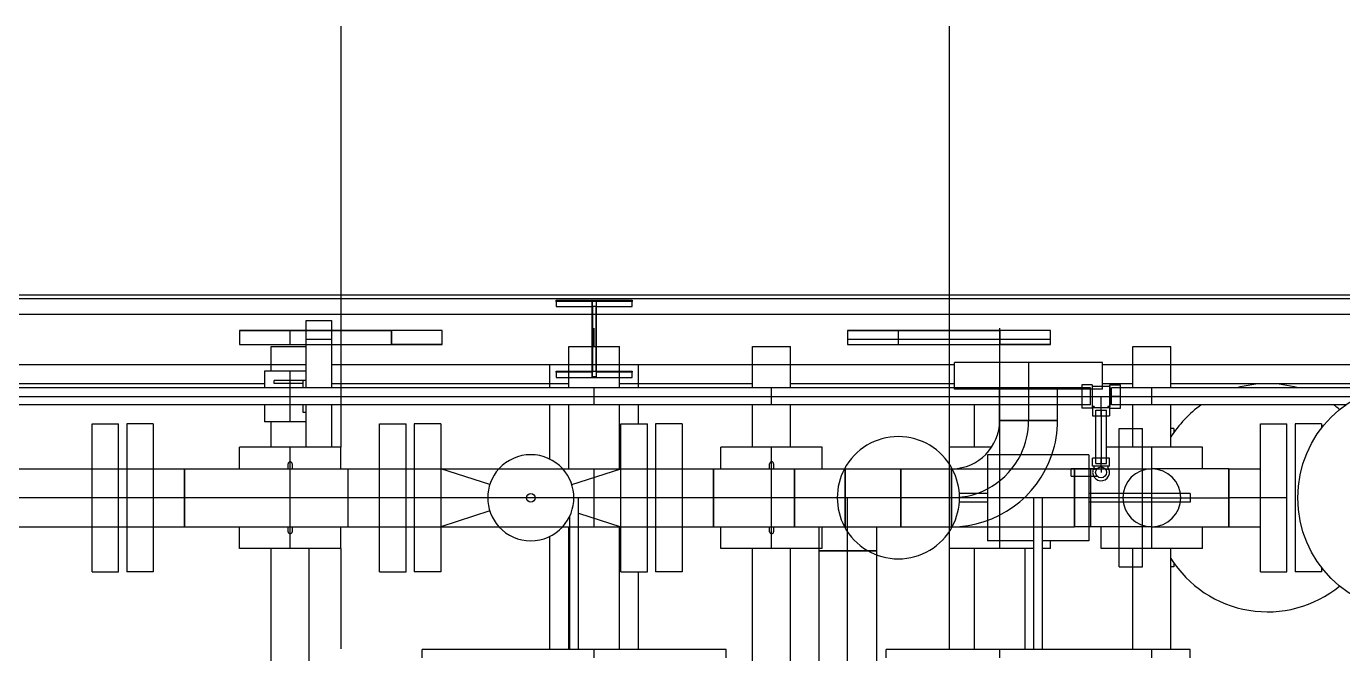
# Model space of a CAD drawing. Header units: inches. Extents: x 295136 to 296247, y 2627183 to 2627409.
# Drawn here: x 295230.382 to 295232.979, y 2627265.825 to 2627267.062 of the extents above; entities that cross this region are included whole.
import ezdxf

# ---------------------------------------------------------------- set-up
doc = ezdxf.new("R2010")
doc.units = ezdxf.units.IN
doc.header["$MEASUREMENT"] = 0
doc.layers.add('EQUIPMENT LAYOUT-EMBED 1_DWG$0$DwgTemplate', color=7, linetype='Continuous')
doc.layers.add('Layout', color=6, linetype='Continuous')

# ---------------------------------------------------------------- blocks, each defined once
blk = doc.blocks.new('A$C55974CAD')
at = {"layer": 'EQUIPMENT LAYOUT-EMBED 1_DWG$0$DwgTemplate', "color": 54, "lineweight": 25}
blk.add_line((35.7933, 22.3991), (35.7933, 14.0277), dxfattribs=at)
at = {"layer": 'EQUIPMENT LAYOUT-EMBED 1_DWG$0$DwgTemplate', "color": 1, "lineweight": 25}
for p, q in [((35.8, 14), (35.8, 22.4)), ((35.7625, 22.3033), (35.7625, 14.0967)), ((35.6625, 17.3685), (35.6625, 19.5685)), ((35.625, 17.4505), (35.625, 18.526)), ((34.1, 17.4375), (35.3, 17.4375)), ((35.5, 17.4375), (35.5495, 17.4375)), ((35.6495, 17.4375), (35.6981, 17.4375)), ((35.6981, 17.4375), (35.6981, 17.3685)), ((34.1, 17.3625), (35.3, 17.3625)), ((35.3, 17.3), (35.1021, 17.3)), ((35.5833, 17.3), (35.5, 17.3)), ((35.6167, 17.3), (35.5833, 17.3)), ((35.6625, 17.3), (35.6167, 17.3)), ((35.625, 16.85), (35.625, 17.3185)), ((35.6625, 16.089), (35.6625, 17.3185)), ((35.7625, 17.3), (35.6625, 17.3)), ((36.3301, 17.3), (35.7625, 17.3)), ((35.101, 16.8875), (35.3238, 16.8875)), ((35.4762, 16.8875), (35.5833, 16.8875)), ((35.6167, 16.8875), (35.6625, 16.8875)), ((35.6375, 16.875), (35.6375, 16.725)), ((35.6475, 16.875), (35.6375, 16.875)), ((35.6475, 16.8035), (35.6475, 16.875)), ((35.7775, 16.875), (35.7775, 16.8035)), ((35.7875, 16.875), (35.7775, 16.875)), ((35.7875, 16.725), (35.7875, 16.875)), ((35.101, 16.85), (35.3428, 16.85)), ((35.4571, 16.85), (35.5833, 16.85)), ((35.6167, 16.85), (35.6981, 16.85)), ((35.6981, 16.85), (35.6981, 16.75)), ((35.7775, 16.8035), (35.6475, 16.8035)), ((35.6475, 16.7965), (35.7775, 16.7965)), ((35.6475, 16.725), (35.6475, 16.7965)), ((35.7775, 16.7965), (35.7775, 16.725)), ((35.101, 16.75), (35.3428, 16.75)), ((35.4571, 16.75), (35.5833, 16.75)), ((35.6167, 16.75), (35.6981, 16.75)), ((35.625, 16.4875), (35.625, 16.75)), ((35.101, 16.7125), (35.2539, 16.7125)), ((35.546, 16.7125), (35.5833, 16.7125)), ((35.6167, 16.7125), (35.6625, 16.7125)), ((35.6375, 16.725), (35.6475, 16.725)), ((35.7775, 16.725), (35.7875, 16.725)), ((34.1, 16.4875), (35.3, 16.4875)), ((35.5, 16.4875), (35.5833, 16.4875)), ((35.6167, 16.4875), (35.6981, 16.4875)), ((35.6981, 16.4875), (35.6981, 16.4125)), ((34.1, 16.4125), (35.3, 16.4125)), ((35.5, 16.4125), (35.5833, 16.4125)), ((35.6167, 16.4125), (35.6981, 16.4125)), ((35.625, 16.089), (35.625, 16.4125)), ((35.3325, 16.1), (35.1021, 16.1)), ((35.4675, 16.1), (35.3325, 16.1)), ((35.5833, 16.1), (35.4675, 16.1)), ((35.6167, 16.1), (35.5833, 16.1)), ((35.7021, 16.1), (35.6167, 16.1)), ((35.7301, 16.1), (35.7021, 16.1)), ((36.3301, 16.1), (35.7301, 16.1)), ((35.101, 16.05), (35.3, 16.05)), ((35.5, 16.05), (35.5833, 16.05)), ((35.101, 15.95), (35.3, 15.95)), ((35.625, 15.7375), (35.625, 15.7969)), ((35.6625, 14.3685), (35.6625, 15.7969)), ((35.101, 15.7375), (35.3, 15.7375)), ((35.5, 15.7375), (35.5833, 15.7375)), ((35.6167, 15.7375), (35.6981, 15.7375)), ((35.6981, 15.7375), (35.6981, 15.6625)), ((35.101, 15.6625), (35.3, 15.6625)), ((35.5, 15.6625), (35.5833, 15.6625)), ((35.6167, 15.6625), (35.6981, 15.6625)), ((35.625, 14.4505), (35.625, 15.6625))]:
    blk.add_line(p, q, dxfattribs=at)
at = {"layer": 'EQUIPMENT LAYOUT-EMBED 1_DWG$0$DwgTemplate', "color": 7, "lineweight": 25}
for p, q in [((35.5833, 16.0001), (35.5833, 19.9119)), ((35.6, 19.9119), (35.6, 16.0001)), ((35.6167, 16.089), (35.6167, 19.9119)), ((35.3428, 18.6976), (35.3428, 16.3046)), ((35.4571, 18.6976), (35.4571, 16.3046)), ((35.4, 16.3046), (35.4, 18.6476)), ((35.2539, 17.7909), (35.3428, 17.7909)), ((35.2539, 17.7909), (35.2539, 17.7385)), ((35.3428, 17.7909), (35.4, 17.7909)), ((35.4, 17.7909), (35.4571, 17.7909)), ((35.4571, 17.7909), (35.546, 17.7909)), ((35.546, 17.7909), (35.546, 17.7385)), ((35.2539, 17.7385), (35.3428, 17.7385)), ((35.3428, 17.7225), (35.2539, 17.7225)), ((35.2539, 17.6701), (35.2539, 17.7225)), ((35.3428, 17.7385), (35.4, 17.7385)), ((35.4, 17.7225), (35.3428, 17.7225)), ((35.4, 17.7385), (35.4571, 17.7385)), ((35.4571, 17.7225), (35.4, 17.7225)), ((35.4571, 17.7385), (35.546, 17.7385)), ((35.546, 17.7225), (35.4571, 17.7225)), ((35.546, 17.6701), (35.546, 17.7225)), ((35.3428, 17.6701), (35.2539, 17.6701)), ((35.4, 17.6701), (35.3428, 17.6701)), ((35.4571, 17.6701), (35.4, 17.6701)), ((35.546, 17.6701), (35.4571, 17.6701)), ((35.3428, 17.6082), (35.4, 17.6082)), ((35.4, 17.6082), (35.3428, 17.6082)), ((35.4, 17.6082), (35.4571, 17.6082)), ((35.4571, 17.6082), (35.4, 17.6082)), ((35.7021, 17.5), (35.7021, 17.4)), ((35.7021, 17.5), (35.7021, 17.4)), ((35.7301, 17.5), (35.7021, 17.5)), ((35.7301, 17.5), (35.7021, 17.5)), ((35.7301, 17.4), (35.7301, 17.5)), ((35.7301, 17.5), (35.7301, 17.4)), ((35.7021, 17.4), (35.7301, 17.4)), ((35.7021, 17.4), (35.7301, 17.4)), ((35.7021, 17.4), (35.7021, 17.2)), ((35.7021, 17.4), (35.7021, 17.2)), ((35.7021, 17.4), (35.7301, 17.4)), ((35.7301, 17.2), (35.7301, 17.4)), ((35.7301, 17.4), (35.7301, 17.2)), ((35.3428, 17.2857), (35.4, 17.2857)), ((35.3428, 17.2857), (35.4, 17.2857)), ((35.4, 17.2857), (35.4571, 17.2857)), ((35.4, 17.2857), (35.4571, 17.2857)), ((35.2539, 17.2238), (35.3428, 17.2238)), ((35.2539, 17.2238), (35.2539, 17.1714)), ((35.3428, 17.2238), (35.4, 17.2238)), ((35.4, 17.2238), (35.4571, 17.2238)), ((35.4571, 17.2238), (35.546, 17.2238)), ((35.546, 17.2238), (35.546, 17.1714)), ((35.7021, 17.2), (35.7021, 17.1)), ((35.7021, 17.1), (35.7021, 17.2)), ((35.7301, 17.2), (35.7021, 17.2)), ((35.7301, 17.2), (35.7021, 17.2)), ((35.7021, 17.2), (35.7301, 17.2)), ((35.7301, 17.1), (35.7301, 17.2)), ((35.7301, 17.1), (35.7301, 17.2)), ((35.2539, 17.1714), (35.3428, 17.1714)), ((35.3428, 17.1714), (35.4, 17.1714)), ((35.4, 17.1714), (35.4571, 17.1714)), ((35.4571, 17.1714), (35.546, 17.1714)), ((35.3428, 17.1554), (35.2539, 17.1554)), ((35.2539, 17.103), (35.2539, 17.1554)), ((35.4, 17.1554), (35.3428, 17.1554)), ((35.4571, 17.1554), (35.4, 17.1554)), ((35.546, 17.1554), (35.4571, 17.1554)), ((35.546, 17.103), (35.546, 17.1554)), ((35.084, 17.1397), (35.101, 17.1397)), ((35.101, 16.8397), (35.101, 17.1397)), ((35.3428, 17.103), (35.2539, 17.103)), ((35.4571, 17.103), (35.3428, 17.103)), ((35.4, 17.103), (35.3428, 17.103)), ((35.374, 17.0061), (35.3428, 17.103)), ((35.4571, 17.103), (35.4, 17.103)), ((35.426, 17.0061), (35.4571, 17.103)), ((35.546, 17.103), (35.4571, 17.103)), ((35.7021, 17.1), (35.7301, 17.1)), ((35.7021, 17.1), (35.7301, 17.1)), ((35.101, 16.8482), (35.3428, 16.8482)), ((35.101, 16.5397), (35.101, 16.8397)), ((35.101, 16.8312), (35.3428, 16.8312)), ((35.3428, 16.8482), (35.364, 16.8482)), ((35.3698, 16.8312), (35.3428, 16.7473)), ((35.3428, 16.8312), (35.4, 16.8312)), ((35.426, 16.8442), (35.4571, 16.7473)), ((35.6495, 16.85), (35.6495, 16.75)), ((35.6495, 16.85), (35.6495, 16.75)), ((35.6385, 16.804), (35.7625, 16.804)), ((35.7625, 16.804), (35.6385, 16.804)), ((35.6385, 16.796), (35.6385, 16.804)), ((35.6385, 16.796), (35.6385, 16.804)), ((35.7625, 16.796), (35.6385, 16.796)), ((35.7625, 16.796), (35.6385, 16.796)), ((35.7775, 16.804), (35.7875, 16.804)), ((35.7875, 16.804), (35.7775, 16.804)), ((35.7775, 16.7965), (35.7775, 16.8035)), ((35.7775, 16.7965), (35.7775, 16.8035)), ((35.7875, 16.796), (35.7775, 16.796)), ((35.7875, 16.796), (35.7775, 16.796)), ((35.2539, 16.7473), (35.3428, 16.7473)), ((35.2539, 16.7473), (35.2539, 16.6949)), ((35.3428, 16.7473), (35.4, 16.7473)), ((35.3428, 16.7473), (35.4, 16.7473)), ((35.4, 16.7473), (35.4571, 16.7473)), ((35.4, 16.7473), (35.4571, 16.7473)), ((35.4571, 16.7473), (35.546, 16.7473)), ((35.546, 16.7473), (35.546, 16.6949)), ((35.2539, 16.6949), (35.3428, 16.6949)), ((35.3428, 16.6789), (35.2539, 16.6789)), ((35.2539, 16.6265), (35.2539, 16.6789)), ((35.3428, 16.6949), (35.4, 16.6949)), ((35.4, 16.6789), (35.3428, 16.6789)), ((35.4, 16.6949), (35.4571, 16.6949)), ((35.4571, 16.6789), (35.4, 16.6789)), ((35.4571, 16.6949), (35.546, 16.6949)), ((35.546, 16.6789), (35.4571, 16.6789)), ((35.546, 16.6265), (35.546, 16.6789)), ((35.3428, 16.6265), (35.2539, 16.6265)), ((35.4, 16.6265), (35.3428, 16.6265)), ((35.4571, 16.6265), (35.4, 16.6265)), ((35.546, 16.6265), (35.4571, 16.6265)), ((35.3428, 16.5646), (35.4571, 16.5646)), ((35.4, 16.5646), (35.3428, 16.5646)), ((35.4571, 16.5646), (35.4, 16.5646)), ((35.084, 16.5397), (35.101, 16.5397)), ((35.3428, 16.4046), (35.4, 16.4046)), ((35.4571, 16.4046), (35.3428, 16.4046)), ((35.4, 16.4046), (35.4571, 16.4046)), ((35.2953, 16.3571), (35.036, 16.3571)), ((35.2953, 16.3), (35.2953, 16.3571)), ((35.2954, 16.3571), (35.2954, 16.3)), ((35.3, 16.3571), (35.2954, 16.3571)), ((35.3428, 16.3571), (35.3, 16.3571)), ((35.0284, 16.3), (35.2953, 16.3)), ((35.2953, 16.3), (35.2954, 16.3)), ((35.2953, 16.26), (35.2953, 16.3)), ((35.2954, 16.3), (35.3325, 16.3)), ((35.2954, 16.3), (35.2954, 16.26)), ((35.3325, 16.3), (35.4, 16.3)), ((35.3428, 16.3046), (35.4571, 16.3046)), ((35.3428, 16.3046), (35.3428, 16.0953)), ((35.4571, 16.3046), (35.3428, 16.3046)), ((35.4, 16.3046), (35.3428, 16.3046)), ((35.4, 16.3046), (35.4, 16.3046)), ((35.4, 16.0953), (35.4, 16.3046)), ((35.4, 16.3046), (35.4, 16.3046)), ((35.4571, 16.3046), (35.4, 16.3046)), ((35.4571, 16.3046), (35.4571, 16.0953)), ((35.2953, 16.2428), (35.2953, 16.26)), ((35.2954, 16.26), (35.2954, 16.2428)), ((35.2872, 16.2428), (34.9939, 16.2428)), ((35.2953, 16.2428), (35.2872, 16.2428)), ((35.3428, 16.2428), (35.2954, 16.2428)), ((35.084, 16.224), (35.101, 16.224)), ((35.101, 15.624), (35.101, 16.224)), ((35.4571, 16.1953), (35.3428, 16.1953)), ((35.3428, 16.1953), (35.4, 16.1953)), ((35.4, 16.1953), (35.4571, 16.1953)), ((35.3428, 16.0953), (35.4571, 16.0953)), ((35.4571, 16.0953), (35.3428, 16.0953)), ((35.3428, 16.0953), (35.3428, 15.8524)), ((35.3428, 16.0953), (35.3428, 16.0953)), ((35.3915, 16.024), (35.3915, 16.0796)), ((35.4, 16.0953), (35.4, 16.0953)), ((35.4, 15.8524), (35.4, 16.0953)), ((35.4085, 16.024), (35.4085, 16.0796)), ((35.4571, 16.0953), (35.4571, 15.8524)), ((35.4571, 16.0953), (35.4571, 16.0953)), ((35.6143, 15.9429), (35.6143, 16.089)), ((35.6143, 16.089), (35.6667, 16.089)), ((35.6167, 15.8206), (35.6167, 16.089)), ((35.6667, 15.9429), (35.6667, 16.089)), ((35.3428, 16.024), (35.315, 16.024)), ((35.315, 15.9325), (35.315, 16.024)), ((35.4571, 16.024), (35.3428, 16.024)), ((35.485, 16.024), (35.4571, 16.024)), ((35.485, 15.824), (35.485, 16.024)), ((35.5524, 15.9429), (35.5524, 16.0001)), ((35.5524, 16.0001), (35.6143, 16.0001)), ((35.5524, 16.0001), (35.5524, 15.8858)), ((35.5833, 15.8858), (35.5833, 16.0001)), ((35.6, 16.0001), (35.6, 15.8858)), ((35.101, 15.9325), (35.3428, 15.9325)), ((35.3428, 15.9325), (35.4, 15.9325)), ((35.6667, 15.9429), (35.5524, 15.9429)), ((35.5524, 15.8858), (35.5524, 15.9429)), ((35.5524, 15.9429), (35.5524, 15.9429)), ((35.5524, 15.9429), (35.5524, 15.9429)), ((35.6143, 15.7969), (35.6143, 15.9429)), ((35.6667, 15.7969), (35.6667, 15.9429)), ((35.101, 15.9155), (35.3428, 15.9155)), ((35.315, 15.824), (35.315, 15.9155)), ((35.3428, 15.9155), (35.4, 15.9155)), ((35.5524, 15.8858), (35.6143, 15.8858)), ((35.5833, 15.8381), (35.5833, 15.8858)), ((35.6, 15.8858), (35.6, 15.8381)), ((35.3428, 15.8524), (35.4571, 15.8524)), ((35.3428, 15.7), (35.3428, 15.8524)), ((35.4571, 15.8524), (35.3428, 15.8524)), ((35.4, 15.8524), (35.4, 15.8524)), ((35.4, 15.8524), (35.4, 15.8524)), ((35.4, 15.7), (35.4, 15.8524)), ((35.4425, 15.859), (35.4575, 15.859)), ((35.4425, 15.859), (35.4425, 15.8076)), ((35.4571, 15.8524), (35.4571, 15.7)), ((35.4575, 15.859), (35.4575, 15.824)), ((35.3428, 15.824), (35.315, 15.824)), ((35.4571, 15.824), (35.3428, 15.824)), ((35.3428, 15.8199), (35.4, 15.8199)), ((35.3428, 15.8199), (35.4, 15.8199)), ((35.3915, 15.6435), (35.3915, 15.824)), ((35.4, 15.8199), (35.4571, 15.8199)), ((35.4, 15.8199), (35.4571, 15.8199)), ((35.4085, 15.6435), (35.4085, 15.824)), ((35.485, 15.824), (35.4571, 15.824)), ((35.4575, 15.824), (35.4575, 15.8148)), ((35.6143, 15.8381), (35.577, 15.8381)), ((35.577, 15.8174), (35.577, 15.8381)), ((35.6143, 15.8174), (35.577, 15.8174)), ((35.5802, 15.8134), (35.5802, 15.8174)), ((35.5833, 15.8206), (35.5833, 15.8381)), ((35.5833, 15.8206), (35.6167, 15.8206)), ((35.6, 15.8381), (35.6, 15.8206)), ((35.6, 15.8381), (35.6, 15.8206)), ((35.6, 15.8206), (35.6, 15.8174)), ((35.6, 15.8174), (35.6, 15.7825)), ((35.623, 15.8381), (35.6143, 15.8381)), ((35.623, 15.8174), (35.6143, 15.8174)), ((35.6198, 15.7969), (35.6198, 15.8174)), ((35.623, 15.8174), (35.623, 15.8381)), ((35.4571, 15.8), (35.45, 15.8)), ((35.4548, 15.8134), (35.4571, 15.8134)), ((35.4571, 15.8134), (35.4626, 15.8134)), ((35.4626, 15.8), (35.4571, 15.8)), ((35.4575, 15.8148), (35.4575, 15.8076)), ((35.4626, 15.7833), (35.4626, 15.8166)), ((35.4626, 15.8166), (35.4784, 15.8166)), ((35.4626, 15.8), (35.4675, 15.8)), ((35.4626, 15.8), (35.4626, 15.8)), ((35.4675, 15.8106), (35.4675, 15.7893)), ((35.4675, 15.8106), (35.4784, 15.8106)), ((35.4784, 15.8), (35.4675, 15.8)), ((35.4675, 15.8), (35.4784, 15.8)), ((35.4784, 15.7833), (35.4784, 15.8166)), ((35.4784, 15.8106), (35.5619, 15.8106)), ((35.5619, 15.8), (35.4784, 15.8)), ((35.5619, 15.8166), (35.5619, 15.8)), ((35.5778, 15.8166), (35.5619, 15.8166)), ((35.5619, 15.8106), (35.5728, 15.8106)), ((35.5619, 15.8), (35.5728, 15.8)), ((35.5619, 15.8), (35.5619, 15.7833)), ((35.5728, 15.8), (35.5619, 15.8)), ((35.5728, 15.8106), (35.5728, 15.7893)), ((35.5728, 15.8), (35.5778, 15.8)), ((35.5778, 15.8166), (35.5778, 15.8)), ((35.5802, 15.8134), (35.5778, 15.8134)), ((35.5778, 15.8), (35.6, 15.8)), ((35.5778, 15.8), (35.5778, 15.7833)), ((35.6143, 15.7969), (35.6667, 15.7969)), ((35.6198, 15.7825), (35.6198, 15.7969)), ((35.4571, 15.7865), (35.4548, 15.7865)), ((35.4626, 15.7865), (35.4571, 15.7865)), ((35.4626, 15.7833), (35.4784, 15.7833)), ((35.4675, 15.7893), (35.4784, 15.7893)), ((35.4784, 15.7893), (35.5619, 15.7893)), ((35.5619, 15.7893), (35.5728, 15.7893)), ((35.5778, 15.7833), (35.5619, 15.7833)), ((35.577, 15.7825), (35.623, 15.7825)), ((35.577, 15.7825), (35.577, 15.7619)), ((35.5802, 15.7865), (35.5778, 15.7865)), ((35.5802, 15.7825), (35.5802, 15.7865)), ((35.6198, 15.7825), (35.5802, 15.7825)), ((35.5833, 15.7793), (35.6167, 15.7793)), ((35.5833, 15.7619), (35.5833, 15.7793)), ((35.6, 15.7825), (35.6, 15.7825)), ((35.6, 15.7793), (35.6, 15.7825)), ((35.6, 15.7619), (35.6, 15.7793)), ((35.6, 15.7793), (35.6, 15.7619)), ((35.6167, 15.7619), (35.6167, 15.7793)), ((35.623, 15.7825), (35.623, 15.7619)), ((35.2635, 15.7644), (35.3, 15.7644)), ((35.2635, 15.7644), (35.2635, 15.7375)), ((35.3, 15.7644), (35.4, 15.7644)), ((35.4, 15.7644), (35.5, 15.7644)), ((35.5, 15.7644), (35.5365, 15.7644)), ((35.5365, 15.7644), (35.5365, 15.7375)), ((35.577, 15.7619), (35.623, 15.7619)), ((35.5833, 15.3173), (35.5833, 15.7619)), ((35.6, 15.7619), (35.6, 15.2899)), ((35.6167, 15.2473), (35.6167, 15.7619)), ((35.2635, 15.7375), (35.2635, 15.7183)), ((35.2635, 15.7183), (35.4, 15.7183)), ((35.4, 15.7183), (35.5365, 15.7183)), ((35.5365, 15.7375), (35.5365, 15.7183)), ((35.3428, 15.7), (35.3428, 15.5476)), ((35.4, 15.7), (35.4, 15.624)), ((35.4571, 15.5476), (35.4571, 15.7)), ((35.3915, 15.624), (35.3915, 15.6435)), ((35.4085, 15.624), (35.4085, 15.6435)), ((35.084, 15.624), (35.101, 15.624)), ((35.4085, 15.624), (35.3915, 15.624)), ((35.4, 15.624), (35.4, 15.5476)), ((35.3428, 15.5476), (35.4, 15.5476)), ((35.3428, 15.5476), (35.3428, 15.4857)), ((35.4, 15.5476), (35.3428, 15.5476)), ((35.4, 15.4333), (35.4, 15.5476)), ((35.4, 15.5476), (35.4571, 15.5476)), ((35.4, 15.5476), (35.4, 15.5476)), ((35.4, 15.5476), (35.4, 15.5476)), ((35.4571, 15.5476), (35.4, 15.5476)), ((35.4571, 15.5476), (35.4571, 15.4857)), ((35.2539, 15.4857), (35.4, 15.4857)), ((35.2539, 15.4857), (35.2539, 15.4333)), ((35.4, 15.4857), (35.546, 15.4857)), ((35.546, 15.4857), (35.546, 15.4333)), ((35.2539, 15.4333), (35.4, 15.4333)), ((35.4, 15.4333), (35.546, 15.4333))]:
    blk.add_line(p, q, dxfattribs=at)
at = {"layer": 'EQUIPMENT LAYOUT-EMBED 1_DWG$0$DwgTemplate', "color": 3, "lineweight": 25}
for p, q in [((35.3, 17.3), (35.3, 17.5)), ((35.3, 17.5), (35.3428, 17.5)), ((35.4571, 17.5), (35.5, 17.5)), ((35.5, 17.3), (35.5, 17.5)), ((35.5833, 17.4505), (35.5495, 17.4505)), ((35.5495, 17.3685), (35.5495, 17.4505)), ((35.6495, 17.4505), (35.6167, 17.4505)), ((35.6255, 17.3745), (35.6255, 17.4315)), ((35.6255, 17.4315), (35.6315, 17.4315)), ((35.6315, 17.3745), (35.6315, 17.4315)), ((35.6495, 17.3685), (35.6495, 17.4505)), ((35.333, 17.404), (35.3428, 17.404)), ((35.4571, 17.404), (35.467, 17.404)), ((35.3428, 17.396), (35.333, 17.396)), ((35.467, 17.396), (35.4571, 17.396)), ((35.5, 17.3685), (35.5833, 17.3685)), ((35.5685, 17.3745), (35.5833, 17.3745)), ((35.5685, 17.3685), (35.5685, 17.3745)), ((35.5685, 17.3685), (35.5833, 17.3685)), ((35.6167, 17.3745), (35.6315, 17.3745)), ((35.6167, 17.3685), (35.75, 17.3685)), ((35.6167, 17.3685), (35.6315, 17.3685)), ((35.6255, 17.3745), (35.6315, 17.3745)), ((35.6315, 17.3685), (35.6315, 17.3745)), ((35.75, 17.3685), (35.75, 17.3185)), ((35.3, 17.3), (35.3428, 17.3)), ((35.4571, 17.3), (35.5, 17.3)), ((35.5833, 17.3185), (35.5, 17.3185)), ((35.75, 17.3185), (35.6167, 17.3185)), ((35.3, 16.55), (35.3428, 16.55)), ((35.3, 16.35), (35.3, 16.55)), ((35.4571, 16.55), (35.5, 16.55)), ((35.5, 16.35), (35.5, 16.55)), ((35.333, 16.454), (35.3428, 16.454)), ((35.3428, 16.446), (35.333, 16.446)), ((35.4571, 16.454), (35.467, 16.454)), ((35.467, 16.446), (35.4571, 16.446)), ((35.3, 16.35), (35.3428, 16.35)), ((35.4571, 16.35), (35.5, 16.35)), ((35.3, 15.9325), (35.3, 16.1)), ((35.5, 16.0158), (35.5, 16.1)), ((35.3, 15.9), (35.3, 15.9155)), ((35.3, 15.9), (35.315, 15.9)), ((35.3, 15.8), (35.3428, 15.8)), ((35.3, 15.6), (35.3, 15.8)), ((35.5, 15.6), (35.5, 15.7893)), ((35.3, 15.6), (35.3428, 15.6)), ((35.4571, 15.6), (35.5, 15.6))]:
    blk.add_line(p, q, dxfattribs=at)
at = {"layer": 'EQUIPMENT LAYOUT-EMBED 1_DWG$0$DwgTemplate', "color": 9, "lineweight": 25}
for p, q in [((35.3, 17.4), (35.5, 17.4)), ((35.5495, 17.4), (35.6495, 17.4)), ((35.7125, 17.3185), (35.7125, 17.3685)), ((35.084, 16.8), (35.101, 16.8)), ((35.3428, 16.8), (35.4571, 16.8)), ((35.5833, 16.8), (35.6167, 16.8)), ((35.6981, 16.8), (35.7346, 16.8)), ((35.3, 16.45), (35.5, 16.45)), ((35.5833, 16.45), (35.6167, 16.45)), ((35.7125, 15.9), (35.7125, 16.3)), ((35.084, 16), (35.101, 16)), ((35.3, 16), (35.7021, 16)), ((35.7301, 16), (35.7346, 16)), ((35.084, 15.7), (35.101, 15.7)), ((35.3, 15.7), (35.5, 15.7)), ((35.5833, 15.7), (35.6167, 15.7))]:
    blk.add_line(p, q, dxfattribs=at)
at = {"layer": 'EQUIPMENT LAYOUT-EMBED 1_DWG$0$DwgTemplate', "color": 5, "lineweight": 25}
for p, q in [((35.6475, 16.875), (35.6495, 16.875)), ((35.6475, 16.875), (35.6495, 16.875)), ((35.6495, 16.875), (35.6495, 16.85)), ((35.6495, 16.875), (35.6495, 16.85)), ((35.7875, 16.875), (35.7895, 16.875)), ((35.7895, 16.875), (35.7875, 16.875)), ((35.7895, 16.875), (35.7895, 16.725)), ((35.7895, 16.875), (35.7895, 16.725)), ((35.7625, 16.804), (35.7775, 16.804)), ((35.7775, 16.804), (35.7625, 16.804)), ((35.7775, 16.796), (35.7625, 16.796)), ((35.7775, 16.796), (35.7625, 16.796)), ((35.7875, 16.804), (35.7885, 16.804)), ((35.7885, 16.804), (35.7875, 16.804)), ((35.7885, 16.796), (35.7875, 16.796)), ((35.7885, 16.796), (35.7875, 16.796)), ((35.7885, 16.804), (35.7885, 16.796)), ((35.7885, 16.804), (35.7885, 16.796)), ((35.6495, 16.75), (35.6495, 16.725)), ((35.6495, 16.75), (35.6495, 16.725)), ((35.6495, 16.725), (35.6475, 16.725)), ((35.6475, 16.725), (35.6495, 16.725)), ((35.7895, 16.725), (35.7875, 16.725)), ((35.7895, 16.725), (35.7875, 16.725)), ((35.7301, 16.3), (35.7021, 16.3)), ((35.7301, 16.3), (35.7021, 16.3)), ((35.7021, 16.3), (35.7021, 16.2)), ((35.7021, 16.3), (35.7021, 16.2)), ((35.7301, 16.2), (35.7301, 16.3)), ((35.7301, 16.3), (35.7301, 16.2)), ((35.7021, 16.2), (35.7301, 16.2)), ((35.7021, 16.2), (35.7301, 16.2)), ((35.7021, 16.2), (35.7021, 16)), ((35.7021, 16.2), (35.7021, 16)), ((35.7021, 16.2), (35.7301, 16.2)), ((35.7301, 16), (35.7301, 16.2)), ((35.7301, 16.2), (35.7301, 16)), ((35.7301, 16), (35.7021, 16)), ((35.7301, 16), (35.7021, 16)), ((35.7021, 16), (35.7021, 15.9)), ((35.7021, 15.9), (35.7021, 16)), ((35.7021, 16), (35.7301, 16)), ((35.7301, 15.9), (35.7301, 16)), ((35.7301, 15.9), (35.7301, 16)), ((35.7021, 15.9), (35.7301, 15.9)), ((35.7021, 15.9), (35.7301, 15.9)), ((35.2635, 15.6563), (35.2635, 15.6625)), ((35.5365, 15.6563), (35.5365, 15.6625)), ((35.2712, 15.6563), (35.2635, 15.6563)), ((35.5365, 15.6563), (35.5288, 15.6563)), ((35.4, 15.4173), (35.2539, 15.4173)), ((35.2539, 15.3649), (35.2539, 15.4173)), ((35.546, 15.4173), (35.4, 15.4173)), ((35.546, 15.3649), (35.546, 15.4173)), ((35.2625, 15.3649), (35.2539, 15.3649)), ((35.546, 15.3649), (35.5375, 15.3649))]:
    blk.add_line(p, q, dxfattribs=at)
at = {"layer": 'EQUIPMENT LAYOUT-EMBED 1_DWG$0$DwgTemplate', "color": 7, "lineweight": 25}
for centre, radius in [((35.4, 16.9252), 0.0085), ((35.45, 15.8), 0.0107)]:
    blk.add_circle(centre, radius, dxfattribs=at)
at = {"layer": 'EQUIPMENT LAYOUT-EMBED 1_DWG$0$DwgTemplate', "color": 5, "lineweight": 25}
blk.add_circle((35.4, 15.1868), 0.225, dxfattribs=at)
at = {"layer": 'EQUIPMENT LAYOUT-EMBED 1_DWG$0$DwgTemplate', "color": 3, "lineweight": 25}
for centre, start, end in [((35.333, 17.4), 90, 270), ((35.467, 17.4), 270, 90), ((35.333, 16.45), 90, 270), ((35.467, 16.45), 270, 90)]:
    blk.add_arc(centre, 0.004, start, end, dxfattribs=at)
at = {"layer": 'EQUIPMENT LAYOUT-EMBED 1_DWG$0$DwgTemplate', "color": 7, "lineweight": 25}
for centre, radius, start, end in [((35.4, 16.9252), 0.085, 132.2489, 180), ((35.4, 16.9252), 0.085, 47.7511, 132.2489), ((35.4, 16.9252), 0.085, 312.2489, 47.7511), ((35.4, 16.9252), 0.085, 180, 227.7511), ((35.4, 16.9252), 0.085, 227.7511, 312.2489), ((35.4, 16.2), 0.1206, 61.7263, 118.2737), ((35.4, 16.2), 0.1206, 118.2737, 241.7263), ((35.4, 16.2), 0.1206, 298.2737, 61.7263), ((35.5524, 16.0953), 0.2095, 180, 251.2378), ((35.4, 16.2), 0.1206, 241.7263, 270), ((35.5524, 16.0953), 0.1524, 180, 243.752), ((35.4, 16.2), 0.1206, 270, 298.2737), ((35.5524, 16.0953), 0.0953, 180, 180.9628), ((35.5524, 16.0953), 0.0952, 180.9628, 270), ((35.5524, 16.0953), 0.1524, 243.752, 270), ((35.5524, 16.0953), 0.2095, 251.2378, 270), ((35.45, 15.8), 0.0166, 90, 295.4526), ((35.45, 15.8), 0.0166, 64.5474, 90), ((35.45, 15.8), 0.0166, 54.014, 64.5474), ((35.45, 15.8), 0.0166, 295.4526, 305.986), ((35.4, 15.7), 0.0572, 0, 180), ((35.4, 15.7), 0.0572, 180, 0), ((35.4, 15.7), 0.0572, 180, 270), ((35.4, 15.7), 0.0571, 270, 0)]:
    blk.add_arc(centre, radius, start, end, dxfattribs=at)
at = {"layer": 'EQUIPMENT LAYOUT-EMBED 1_DWG$0$DwgTemplate', "color": 5, "lineweight": 25}
for start, end in [(122.0782, 219.305), (35.4458, 57.9218), (344.3895, 15.6105), (320.695, 324.5542)]:
    blk.add_arc((35.4, 15.4718), 0.225, start, end, dxfattribs=at)

msp = doc.modelspace()

# ---------------------------------------------------------------- block references
at = {"layer": 'Layout', "rotation": 90}
msp.add_blockref('A$C55974CAD', (295248.3027, 2627230.7321), dxfattribs=at)

doc.saveas('drawing.dxf')
